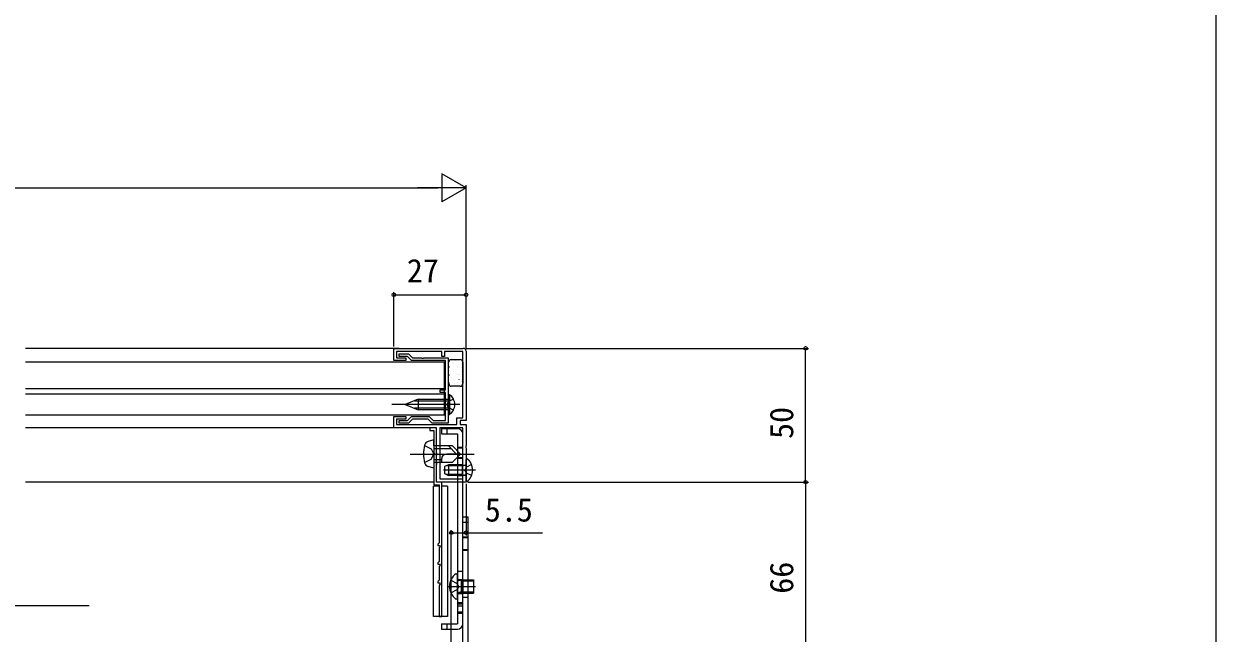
# Model space of a CAD drawing. Units: millimetres, scale not verified. Extents: x -525 to 525, y -783 to 778.
# Drawn here: x 79.2 to 525, y -415.8 to -188 of the extents above; entities that cross this region are included whole.
import ezdxf
from ezdxf.enums import TextEntityAlignment as Align

# ---------------------------------------------------------------- set-up
doc = ezdxf.new("R2010")
doc.units = ezdxf.units.MM
doc.header["$LTSCALE"] = 4
for name, color, linetype in [('0-2_YKK_11', 7, 'Continuous'), ('0-4_YKK_12', 2, 'Continuous'), ('0-5_YKK_13', 4, 'Continuous'), ('0-6_YKK_D', 6, 'Continuous'), ('0-7_YKK_ZWAK', 7, 'Continuous')]:
    doc.layers.add(name, color=color, linetype=linetype)
doc.styles.add('ＭＳ ゴシック', font='')
doc.styles.get('ＭＳ ゴシック').set_extended_font_data('MS Gothic')

msp = doc.modelspace()

# ---------------------------------------------------------------- linework, layer by layer
at = {"layer": '0-2_YKK_11'}
msp.add_line((217.507, -309.308), (243.507, -309.308), dxfattribs=at)
for points in [[(218.507, -312.808), (222.007, -312.808), (222.007, -313.808), (217.507, -313.808), (217.507, -309.308)], [(244.507, -310.308), (244.507, -336.308), (242.307, -336.308), (242.307, -337.808), (244.507, -337.808), (244.507, -345.649), (244.387, -345.833), (244.387, -346.383), (244.507, -346.566), (244.507, -354.349), (244.387, -354.533), (244.387, -355.083), (244.507, -355.266), (244.507, -359.308), (233.507, -359.308), (233.507, -352.766), (233.627, -352.583), (233.627, -352.033), (233.507, -351.849), (233.507, -349.266), (233.627, -349.083), (233.627, -348.533), (233.507, -348.349), (233.507, -339.008), (217.507, -339.008), (217.507, -334.808), (222.007, -334.808), (222.007, -335.808), (218.507, -335.808), (218.507, -337.808), (241.107, -337.808), (241.107, -335.308), (243.307, -335.308), (243.307, -310.508), (236.507, -310.508), (236.507, -312.308), (235.507, -312.308), (235.507, -310.508), (218.507, -310.508), (218.507, -312.808)]]:
    msp.add_lwpolyline(points, dxfattribs=at)
for points in [[(237.807, -312.808), (237.807, -337.308), (231.807, -337.308), (230.307, -335.808), (224.507, -335.808), (223.007, -337.308), (219.507, -337.308), (219.507, -336.308), (222.593, -336.308), (224.093, -334.808), (230.721, -334.808), (232.221, -336.308), (236.807, -336.308), (236.807, -325.808), (234.807, -325.808), (234.807, -324.808), (236.807, -324.808), (236.807, -313.808), (224.093, -313.808), (222.593, -312.308), (219.507, -312.308), (219.507, -311.308), (223.007, -311.308), (224.507, -312.808), (227.849, -312.808), (228.032, -312.928), (228.582, -312.928), (228.765, -312.808)], [(235.507, -409.505), (235.507, -359.305), (233.507, -359.305), (233.507, -339.008), (231.007, -339.008), (231.007, -340.008), (232.507, -340.008), (232.507, -348.347), (232.627, -348.53), (232.627, -349.08), (232.507, -349.263), (232.507, -360.305), (234.507, -360.305), (234.507, -382.008), (234.307, -382.208), (234.007, -382.508), (234.007, -383.008), (234.634, -383.008), (234.83, -383.348), (234.507, -383.908), (234.507, -389.008), (234.307, -389.208), (234.007, -389.508), (234.007, -390.008), (234.634, -390.008), (234.83, -390.348), (234.507, -390.908), (234.507, -396.008), (234.307, -396.208), (234.007, -396.508), (234.007, -397.008), (234.634, -397.008), (234.83, -397.348), (234.507, -397.908), (234.507, -409.505)], [(243.307, -358.108), (243.307, -339.008), (234.707, -339.008), (234.707, -358.108)]]:
    msp.add_lwpolyline(points, close=True, dxfattribs=at)
msp.add_arc((243.507, -310.308), 1, 0.00001, 89.99999, dxfattribs=at)
at = {"layer": '0-4_YKK_12'}
for p, q in [((219.507, -309.308), (79.757, -309.308)), ((79.757, -314.308), (236.506, -314.308)), ((236.506, -334.308), (236.506, -314.308)), ((79.757, -324.308), (236.506, -324.308)), ((79.757, -326.308), (236.506, -326.308)), ((236.506, -334.308), (79.757, -334.308)), ((233.507, -339.011), (79.757, -339.011)), ((232.507, -359.311), (79.757, -359.311))]:
    msp.add_line(p, q, dxfattribs=at)
at = {"layer": '0-5_YKK_13'}
for p, q in [((238.007, -322.475), (238.007, -314.475)), ((238.007, -315.642), (238.071, -315.599)), ((238.24, -316.192), (238.29, -316.192)), ((239.007, -313.475), (242.307, -313.475)), ((239.665, -314.817), (239.715, -314.817)), ((240.608, -313.847), (240.618, -313.844)), ((241.207, -316.476), (241.217, -316.473)), ((241.28, -316.192), (241.33, -316.192)), ((242.705, -314.817), (242.755, -314.817)), ((242.79, -316.394), (242.874, -316.338)), ((243.307, -314.475), (243.307, -322.475)), ((238.24, -319.182), (238.29, -319.182)), ((238.464, -317.448), (238.474, -317.444)), ((239.063, -320.077), (239.073, -320.073)), ((239.665, -317.807), (239.715, -317.807)), ((239.665, -320.797), (239.715, -320.797)), ((241.28, -319.182), (241.33, -319.182)), ((241.906, -320.897), (241.989, -320.842)), ((242.183, -318.972), (242.193, -318.968)), ((242.705, -317.807), (242.755, -317.807)), ((242.705, -320.797), (242.755, -320.797)), ((238.24, -322.172), (238.29, -322.172)), ((242.307, -323.475), (239.007, -323.475)), ((240.039, -322.572), (240.049, -322.569)), ((241.28, -322.172), (241.33, -322.172)), ((242.829, -321.584), (242.839, -321.581)), ((225.187, -328.908), (237.807, -328.908)), ((226.635, -328.308), (226.635, -332.308)), ((226.635, -328.308), (237.807, -328.308)), ((237.807, -326.558), (237.807, -334.058)), ((237.807, -326.558), (238.316, -326.558)), ((238.316, -326.558), (238.316, -334.058)), ((242.14, -330.308), (216.807, -330.308)), ((237.807, -331.708), (225.187, -331.708)), ((237.807, -334.058), (238.316, -334.058)), ((235.307, -339.305), (241.307, -339.305)), ((237.307, -339.305), (237.307, -341.305)), ((241.307, -341.305), (241.307, -412.302)), ((243.307, -412.302), (243.307, -341.305)), ((232.507, -345.805), (232.507, -351.805)), ((239.507, -345.805), (232.507, -345.805)), ((232.507, -346.705), (238.907, -346.705)), ((238.007, -345.805), (241.007, -348.805)), ((239.507, -345.805), (242.507, -348.805)), ((241.307, -346.302), (243.307, -346.302)), ((241.307, -346.552), (243.307, -346.552)), ((223.607, -348.805), (247.507, -348.805)), ((232.507, -350.905), (235.307, -350.905)), ((235.307, -350.805), (235.307, -351.805)), ((242.507, -348.805), (237.307, -348.805)), ((239.507, -351.805), (242.507, -348.805)), ((241.307, -350.052), (243.307, -350.052)), ((241.307, -350.302), (243.307, -350.302)), ((244.507, -358.784), (244.507, -350.832)), ((248.007, -354.808), (236.044, -354.808)), ((237.907, -352.808), (236.507, -353.508)), ((236.507, -353.508), (236.507, -356.108)), ((236.507, -356.108), (237.907, -356.808)), ((243.107, -353.187), (237.149, -353.187)), ((243.107, -356.429), (237.149, -356.429)), ((243.107, -352.808), (237.907, -352.808)), ((237.907, -352.808), (237.907, -356.808)), ((241.307, -352.802), (243.307, -352.802)), ((241.307, -353.052), (243.307, -353.052)), ((241.307, -356.552), (243.307, -356.552)), ((243.107, -352.808), (243.107, -356.808)), ((243.107, -352.808), (243.919, -352.952)), ((243.107, -353.187), (244.122, -352.947)), ((243.107, -356.429), (244.122, -356.669)), ((244.718, -353.663), (244.11, -354.808)), ((244.718, -355.953), (244.11, -354.808)), ((246.584, -352.733), (244.718, -353.663)), ((246.584, -356.883), (244.718, -355.953)), ((234.507, -360.805), (232.407, -360.805)), ((237.607, -360.805), (235.507, -360.805)), ((237.607, -360.805), (237.607, -409.505)), ((243.107, -356.808), (237.907, -356.808)), ((241.307, -356.802), (243.307, -356.802)), ((243.107, -356.808), (243.919, -356.663)), ((243.307, -372.302), (245.307, -372.302)), ((243.307, -423.302), (243.307, -372.302)), ((243.307, -374.234), (245.307, -374.234)), ((245.307, -423.302), (245.307, -372.302)), ((243.307, -379.802), (245.307, -379.802)), ((243.307, -380.052), (245.307, -380.052)), ((243.307, -384.552), (245.307, -384.552)), ((243.307, -384.802), (245.307, -384.802)), ((238.795, -395.958), (241.233, -397.163)), ((240.707, -393.558), (240.807, -393.558)), ((241.307, -392.652), (243.307, -392.652)), ((241.307, -402.558), (241.307, -394.058)), ((241.307, -395.652), (243.307, -395.652)), ((242.707, -396.241), (241.782, -396.045)), ((242.707, -395.808), (242.11, -396.023)), ((242.707, -395.808), (242.707, -400.808)), ((242.707, -395.808), (247.307, -395.808)), ((242.707, -396.241), (247.307, -396.241)), ((243.307, -395.802), (245.307, -395.802)), ((243.307, -396.012), (243.307, -401.012)), ((243.307, -396.052), (245.307, -396.052)), ((247.307, -395.808), (247.307, -400.808)), ((237.807, -398.308), (248.108, -398.308)), ((238.795, -400.658), (241.233, -399.453)), ((241.842, -398.308), (241.233, -397.163)), ((241.842, -398.308), (241.233, -399.453)), ((241.307, -400.952), (243.307, -400.952)), ((242.707, -400.375), (241.782, -400.571)), ((242.707, -400.808), (242.11, -400.593)), ((242.707, -400.375), (247.307, -400.375)), ((242.707, -400.808), (247.307, -400.808)), ((243.307, -400.552), (245.307, -400.552)), ((243.307, -400.802), (245.307, -400.802)), ((240.707, -403.058), (240.807, -403.058)), ((241.307, -404.302), (243.307, -404.302)), ((241.307, -404.802), (243.307, -404.802)), ((241.307, -405.571), (243.307, -405.571)), ((243.307, -402.302), (245.307, -402.302)), ((241.307, -407.802), (243.307, -407.802)), ((241.307, -408.302), (243.307, -408.302)), ((235.307, -412.302), (241.307, -412.302)), ((237.307, -412.302), (237.307, -414.302))]:
    msp.add_line(p, q, dxfattribs=at)
for points in [[(226.635, -328.308), (221.807, -330.308), (226.635, -332.308)], [(237.807, -328.308), (237.807, -332.308), (226.635, -332.308)], [(239.816, -328.258), (237.96, -329.163), (237.352, -330.308)], [(239.816, -332.358), (237.96, -331.453), (237.352, -330.308)], [(235.307, -339.305), (235.307, -341.305), (241.307, -341.305)], [(228.966, -345.655), (231.529, -346.905), (232.539, -348.805)], [(232.507, -345.805), (232.507, -343.555), (230.352, -344.132)], [(232.507, -345.805), (232.507, -351.805), (239.507, -351.805)], [(228.966, -351.955), (231.529, -350.705), (232.539, -348.805)], [(232.507, -351.805), (232.507, -354.055), (230.352, -353.478)], [(237.607, -409.505), (232.407, -409.505), (232.407, -360.805)], [(235.307, -412.302), (235.307, -414.302), (241.307, -414.302)]]:
    msp.add_lwpolyline(points, dxfattribs=at)
for centre, radius, start, end in [((239.007, -314.475), 1, 90, 180), ((242.307, -314.475), 1, 0, 90), ((239.007, -322.475), 1, 180, 270), ((242.307, -322.475), 1, 270, 0), ((235.78, -330.308), 4.527, 304.06671, 55.93329), ((241.307, -341.305), 2, 0, 90), ((242.607, -348.805), 14, 166.43768, 193.56232), ((230.844, -345.967), 1.9, 105, 166.43768), ((230.844, -351.642), 1.9, 193.56232, 255), ((237.307, -350.805), 2, 90, 180), ((244.781, -350.832), 0.274, 52.28591, 180), ((241.707, -354.808), 5.3, 306.68934, 53.31066), ((244.007, -352.46), 0.5, 259.90904, 0), ((244.007, -357.156), 0.5, 0, 100.09096), ((244.781, -358.784), 0.274, 180, 307.71409), ((244.207, -398.308), 5.9, 126.38156, 233.61844), ((240.807, -394.058), 0.5, 0, 90), ((241.907, -395.458), 0.6, 180, 289.77289), ((241.907, -401.158), 0.6, 70.22711, 180), ((240.807, -402.558), 0.5, 270, 0), ((241.307, -412.302), 2, 270, 0)]:
    msp.add_arc(centre, radius, start, end, dxfattribs=at)
at = {"layer": '0-6_YKK_D'}
for p, q in [((244.507, -249.308), (235.414, -244.058)), ((235.414, -244.058), (235.414, -254.558)), ((-295.994, -249.308), (234.007, -249.308)), ((244.507, -249.308), (226.32, -249.308)), ((244.507, -249.308), (235.414, -254.558)), ((244.507, -309.308), (244.507, -248.308)), ((217.507, -308.608), (217.507, -288.308)), ((217.507, -289.308), (244.507, -289.308)), ((244.507, -309.308), (244.507, -288.308)), ((244.507, -309.308), (372.509, -309.308)), ((371.509, -359.308), (371.509, -309.308)), ((244.507, -360.008), (244.507, -379.211)), ((245.207, -359.308), (372.509, -359.308)), ((245.207, -359.308), (372.509, -359.308)), ((371.509, -359.308), (371.509, -425.302)), ((239.007, -503.302), (239.007, -377.211))]:
    msp.add_line(p, q, dxfattribs=at)
for points in [[(-12.989, -368.719), (-11.049, -370.374), (29.983, -405.389), (103.622, -405.389)], [(239.007, -378.211), (244.507, -378.211), (273.17, -378.211)]]:
    msp.add_lwpolyline(points, dxfattribs=at)
for centre in [(217.507, -289.308), (244.507, -289.308), (371.509, -309.308), (371.509, -359.308), (371.509, -359.308), (239.007, -378.211), (244.507, -378.211)]:
    msp.add_circle(centre, 0.637, dxfattribs=at)
at = {"layer": '0-7_YKK_ZWAK'}
msp.add_lwpolyline([(-525, -782.8), (525, -782.8), (525, 747.2)], dxfattribs=at)

# ---------------------------------------------------------------- texts
at = {"layer": '0-6_YKK_D', "style": 'ＭＳ ゴシック'}
for s, p in [('27', (222.382, -287.308)), ('5.5', (251.557, -376.711))]:
    msp.add_text(s, height=8.798, dxfattribs=at).set_placement(p, align=Align.BOTTOM_LEFT)
for s, p in [('50', (369.509, -343.171)), ('66', (369.509, -401.032))]:
    msp.add_text(s, height=8.798, rotation=90, dxfattribs=at).set_placement(p, align=Align.BOTTOM_LEFT)

doc.saveas('drawing.dxf')
